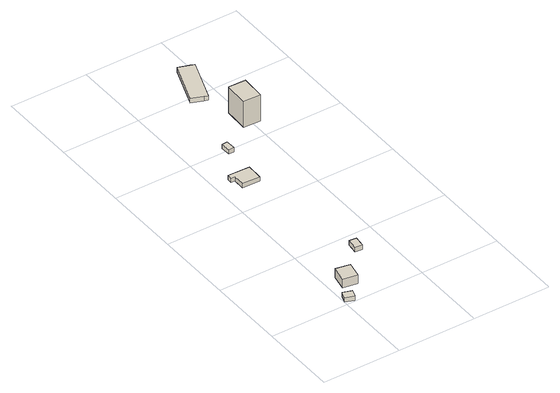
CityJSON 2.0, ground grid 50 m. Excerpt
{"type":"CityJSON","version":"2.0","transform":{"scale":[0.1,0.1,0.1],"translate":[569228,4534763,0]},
"CityObjects":{
"building1":{"type":"Building","geometry":[{"type":"MultiSurface","lod":"1","boundaries":[[[0,1,2,3]],[[0,3,4,5]],[[3,2,6,4]],[[2,1,7,6]],[[1,0,5,7]],[[5,4,6,7]]]}]},
"building2":{"type":"Building","geometry":[{"type":"MultiSurface","lod":"1","boundaries":[[[8,9,10,11]],[[8,11,12,13]],[[11,10,14,12]],[[10,9,15,14]],[[9,8,13,15]],[[13,12,14,15]]]}]},
"building3":{"type":"Building","geometry":[{"type":"MultiSurface","lod":"1","boundaries":[[[16,17,18,19]],[[16,19,20,21]],[[19,18,22,20]],[[18,17,23,22]],[[17,16,21,23]],[[21,20,22,23]]]}]},
"building4":{"type":"Building","geometry":[{"type":"MultiSurface","lod":"1","boundaries":[[[24,25,26,27,28,29]],[[24,29,30,31]],[[29,28,32,30]],[[28,27,33,32]],[[27,26,34,33]],[[26,25,35,34]],[[25,24,31,35]],[[31,30,32,33,34,35]]]}]},
"building5":{"type":"Building","geometry":[{"type":"MultiSurface","lod":"1","boundaries":[[[36,37,38,39]],[[36,39,40,41]],[[39,38,42,40]],[[38,37,43,42]],[[37,36,41,43]],[[41,40,42,43]]]}]},
"building6":{"type":"Building","geometry":[{"type":"MultiSurface","lod":"1","boundaries":[[[44,45,46,47]],[[44,47,48,49]],[[47,46,50,48]],[[46,45,51,50]],[[45,44,49,51]],[[49,48,50,51]]]}]},
"building7":{"type":"Building","geometry":[{"type":"MultiSurface","lod":"1","boundaries":[[[52,53,54,55,56,57,58]],[[52,58,59,60]],[[58,57,61,59]],[[57,56,62,61]],[[56,55,63,62]],[[55,54,64,63]],[[54,53,65,64]],[[53,52,60,65]],[[60,59,61,62,63,64,65]]]}]}
},
"vertices":[
[59,6,0],[3,25,0],[19,73,0],[75,54,0],[75,54,30],[59,6,30],[19,73,30],[3,25,30],
[157,118,0],[65,134,0],[85,238,0],[177,220,0],[177,220,60],[157,118,60],[85,238,60],[65,134,60],
[313,432,0],[360,427,0],[352,356,0],[305,360,0],[305,360,30],[313,432,30],[352,356,30],[360,427,30],
[241,1283,0],[237,1178,0],[124,1182,0],[126,1255,0],[100,1257,0],[101,1289,0],[101,1289,30],[241,1283,30],[100,1257,30],[126,1255,30],[124,1182,30],[237,1178,30],
[237,1473,0],[233,1535,0],[269,1537,0],[272,1474,0],[272,1474,30],[237,1473,30],[269,1537,30],[233,1535,30],
[439,1623,0],[446,1778,0],[556,1773,0],[548,1618,0],[548,1618,180],[439,1623,180],[556,1773,180],[446,1778,180],
[323,1973,0],[422,2241,0],[493,2216,0],[520,2207,0],[419,1933,0],[396,1942,0],[323,1971,0],[323,1971,30],[323,1973,30],[396,1942,30],[419,1933,30],[520,2207,30],[493,2216,30],[422,2241,30]
]}
